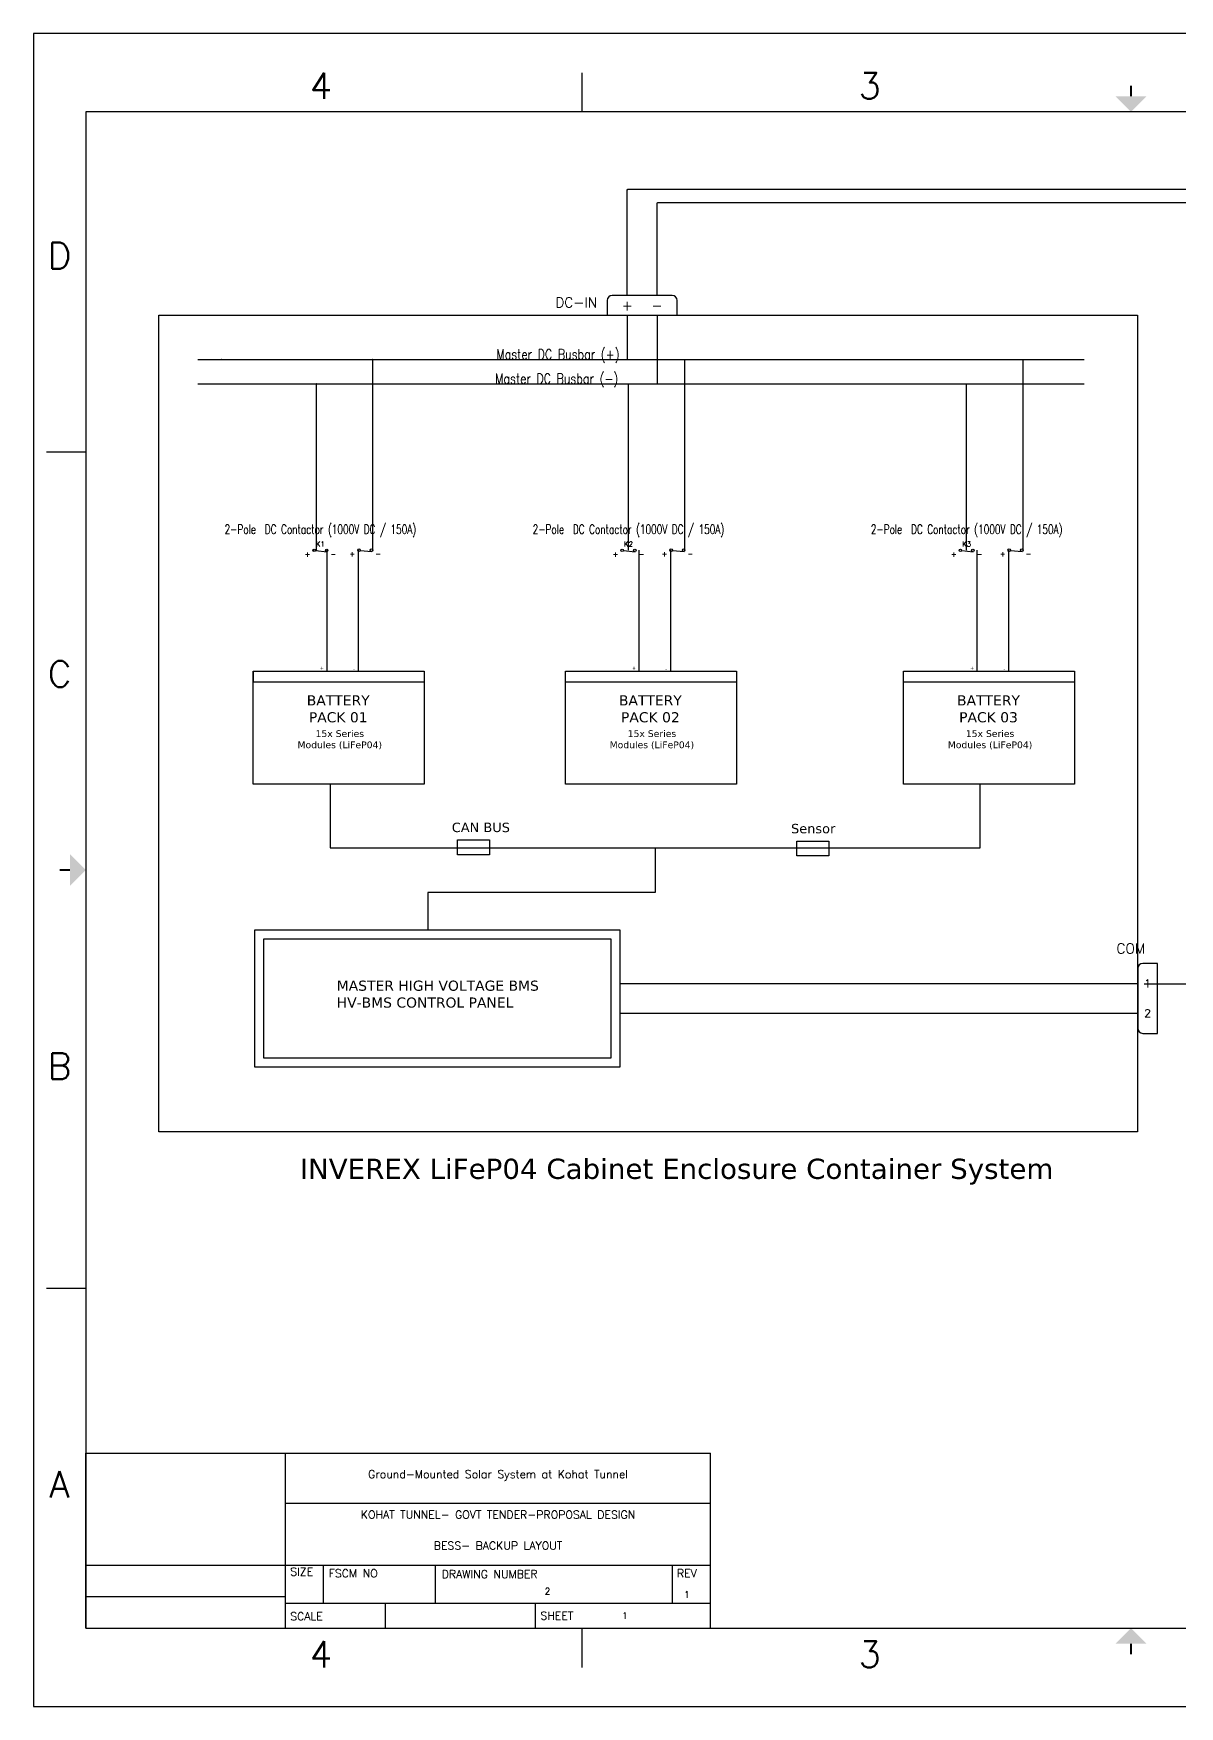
# Model space of a CAD drawing. Header units: inches. Extents: x -4318 to -2149, y -1562 to 90.
# Drawn here: x -4318 to -3185, y -1562 to 90 of the extents above; entities that cross this region are included whole.
import ezdxf
from ezdxf.enums import TextEntityAlignment as Align

# ---------------------------------------------------------------- set-up
doc = ezdxf.new("R2010")
doc.units = ezdxf.units.IN
doc.header["$MEASUREMENT"] = 0
for name, color, linetype in [('DESC', 1, 'Continuous'), ('MISC', 2, 'Continuous'), ('RED_10AWG', 1, 'Continuous'), ('RED_12AWG', 1, 'Continuous'), ('RED_4AWG', 1, 'Continuous'), ('SYMS', 7, 'Continuous'), ('TAGS', 51, 'Continuous'), ('TB_LABELS', 1, 'Continuous'), ('TERMS', 4, 'Continuous'), ('Title Block', 7, 'Continuous'), ('Viewport', 7, 'Continuous'), ('WHT_12AWG', 7, 'Continuous'), ('WIREFIXED', 255, 'Continuous')]:
    doc.layers.add(name, color=color, linetype=linetype)
doc.styles.add('Roman', font='romans')
doc.styles.add('WD', font='romans.shx')

# ---------------------------------------------------------------- blocks, each defined once
blk = doc.blocks.new('ANSI_border_C')
at = {"layer": 'Title Block'}
for p, q in [((0, 16), (0, 0)), ((21, 16), (0, 16)), ((5.25, 15.25), (5.25, 15.625)), ((0.5, 15.25), (0.5, 0.75)), ((20.5, 15.25), (0.5, 15.25)), ((0.125, 12), (0.5, 12)), ((0.125, 4), (0.5, 4)), ((0.5, 0.75), (20.5, 0.75)), ((5.25, 0.375), (5.25, 0.75)), ((0, 0), (21, 0))]:
    blk.add_line(p, q, dxfattribs=at)
at = {"layer": 'Title Block', "const_width": 0.02}
for points in [[(10.5, 15.5), (10.5, 15.4)], [(0.25, 8), (0.35, 8)], [(10.5, 0.5), (10.5, 0.6)]]:
    blk.add_lwpolyline(points, dxfattribs=at)
at = {"layer": 'Title Block'}
for points in [[(10.35, 15.4), (10.65, 15.4), (10.5, 15.25)], [(0.35, 7.85), (0.35, 8.15), (0.5, 8)], [(10.35, 0.6), (10.65, 0.6), (10.5, 0.75)]]:
    blk.add_solid(points, dxfattribs=at)
at = {"layer": 'Title Block', "style": 'Roman'}
for s, p in [('4', (2.75, 15.5)), ('3', (8, 15.5)), ('D', (0.25, 13.875)), ('C', (0.25, 9.875)), ('B', (0.25, 6.125)), ('A', (0.25, 2.125)), ('4', (2.75, 0.5)), ('3', (8, 0.5))]:
    blk.add_text(s, height=0.25, dxfattribs=at).set_placement(p, align=Align.MIDDLE_CENTER)
blk = doc.blocks.new('JIC_border_C')
at = {"xscale": 103.2802193724711, "yscale": 103.2802193724711, "zscale": 103.2802193724711}
blk.add_blockref('ANSI_border_C', (-4317.7, -1562.1), dxfattribs=at)
blk = doc.blocks.new('JIC_tblock_desc_C')
for p, q in [((0, 0), (0, 1.75)), ((-6.25, 0), (0, 0))]:
    blk.add_line(p, q)
at = {"layer": 'Title Block'}
for p, q in [((-6.25, 0), (-6.25, 1.75)), ((-6.25, 1.75), (0, 1.75)), ((-4.25, 0), (-4.25, 1.75)), ((-4.25, 1.25), (0, 1.25)), ((-6.25, 0.63), (0, 0.63)), ((-3.87, 0.25), (-3.87, 0.63)), ((-2.75, 0.25), (-2.75, 0.63)), ((-0.38, 0.25), (-0.38, 0.63)), ((-6.25, 0.315), (-4.25, 0.315)), ((-4.25, 0.25), (0, 0.25)), ((-3.25, 0), (-3.25, 0.25)), ((-1.75, 0), (-1.75, 0.25))]:
    blk.add_line(p, q, dxfattribs=at)
at = {"style": 'WD'}
for tag, p in [('PROJDESC', (-2.125, 1.5)), ('TITLE1', (-2.125, 1.095)), ('TITLE2', (-2.125, 0.785))]:
    blk.add_attdef(tag, text='', height=0.08, dxfattribs=at).set_placement(p, align=Align.CENTER)
for tag, p in [('SIZE', (-4.162, 0.32)), ('FSCM_NO', (-3.4, 0.337)), ('DWG_NO', (-1.659, 0.337)), ('REV', (-0.265, 0.303)), ('SCALE', (-3.634, 0.069)), ('SHEET', (-0.883, 0.092))]:
    blk.add_attdef(tag, p, '', height=0.065, dxfattribs=at)
at = {"style": 'WD', "flags": 1}
blk.add_attdef('WD_TB', (-5.57, 0.177), '', height=0.086, dxfattribs=at)
at = {"layer": 'TB_LABELS', "style": 'WD'}
for s, p in [('SIZE', (-4.204, 0.604)), ('FSCM NO', (-3.819, 0.588)), ('DRAWING NUMBER', (-2.689, 0.579)), ('REV', (-0.336, 0.588)), ('SCALE', (-4.204, 0.158)), ('SHEET', (-1.701, 0.164))]:
    blk.add_text(s, height=0.08, dxfattribs=at).set_placement(p, align=Align.TOP_LEFT)
blk = doc.blocks.new('WD_WNH')
at = {"linetype": 'Continuous', "style": 'WD', "width": 0.8}
blk.add_attdef('WIRENO', text='', height=0.125, dxfattribs=at).set_placement((0, 0.06), align=Align.CENTER)
at = {"style": 'WD', "flags": 1}
for tag, p in [('W02USER', (0, 0.07)), ('W01USER', (0, 0.08)), ('W03USER', (0, 0.06)), ('W04USER', (0, 0.05)), ('W05USER', (0, 0.05)), ('W07USER', (0, 0.03)), ('W06USER', (0, 0.04)), ('W08USER', (0, 0.02)), ('W09USER', (0, 0.02)), ('W10USER', (0, 0.01))]:
    blk.add_attdef(tag, text='', height=0.005, dxfattribs=at).set_placement(p, align=Align.CENTER)
blk = doc.blocks.new('WDDOT')
for radius in [0.03, 0.0187, 0.00929]:
    blk.add_circle((0, 0), radius)
blk = doc.blocks.new('HTG12')
blk.add_line((-0.123, -0.003), (0.165, -0.035))
for centre in [(-0.155, 0), (0.155, 0)]:
    blk.add_circle(centre, 0.0322)
at = {"style": 'WD', "width": 0.7}
for tag, p in [('INST', (0, 0.732)), ('DESC1', (0, 0.406)), ('LOC', (0, 0.562)), ('DESC2', (0, 0.25)), ('WDTAGALT', (0, -0.391)), ('XREF', (0, -0.236))]:
    blk.add_attdef(tag, text='', height=0.125, dxfattribs=at).set_placement(p, align=Align.CENTER)
at = {"style": 'WD'}
blk.add_attdef('TAG1', text='', height=0.125, dxfattribs=at).set_placement((0, 0.094), align=Align.CENTER)
for tag, p, height, flags in [('X4TERM01', (-0.188, 0), 0.0125, 1), ('FAMILY', (0.038, 0.037), 0.01, 9), ('CONTACT', (0.038, 0.02), 0.01, 1), ('X1TERM02', (0.188, 0), 0.0125, 1)]:
    blk.add_attdef(tag, p, '', height=height, dxfattribs=dict(at, flags=flags))
for tag, p in [('X2LINK', (0, 0.219)), ('X8LINK', (0, -0.062))]:
    blk.add_attdef(tag, p, '', height=0.01, dxfattribs=at)
at = {"linetype": 'Continuous', "style": 'WD', "flags": 9}
for tag, p in [('CAT', (0.063, -0.007)), ('ASSYCODE', (0.063, -0.043)), ('MFG', (0.063, -0.027))]:
    blk.add_attdef(tag, text='', height=0.01, dxfattribs=at).set_placement(p, align=Align.CENTER)
at = {"linetype": 'Continuous', "style": 'WD', "flags": 8}
blk.add_attdef('TERM01', text='', height=0.125, dxfattribs=at).set_placement((-0.25, -0.031), align=Align.TOP_RIGHT)
blk.add_attdef('TERM02', text='', height=0.125, dxfattribs=at).set_placement((0.25, -0.031), align=Align.TOP_LEFT)
blk = doc.blocks.new('HCN1_14P_146E6')
at = {"layer": 'SYMS'}
for p, q in [((0, 0.5), (-0.375, 0.5)), ((0, -1.25), (0, 0.5)), ((-0.5, 0.375), (-0.5, -1.125)), ((-0.375, -1.25), (0, -1.25))]:
    blk.add_line(p, q, dxfattribs=at)
for centre, start, end in [((-0.375, 0.375), 90, 180), ((-0.375, -1.125), 180, 270)]:
    blk.add_arc(centre, 0.125, start, end, dxfattribs=at)
at = {"layer": 'SYMS', "style": 'WD', "width": 0.7}
for tag, p in [('INST', (-0.312, 2.031)), ('LOC', (-0.312, 1.719)), ('DESC1', (-0.312, 1.406)), ('DESC2', (-0.312, 1.094))]:
    blk.add_attdef(tag, text='', height=0.25, dxfattribs=at).set_placement(p, align=Align.RIGHT)
at = {"layer": 'SYMS', "style": 'WD'}
blk.add_attdef('TAG1', text='', height=0.25, dxfattribs=at).set_placement((-0.312, 0.75), align=Align.RIGHT)
at = {"layer": 'SYMS', "style": 'WD', "width": 0.8}
blk.add_attdef('XREF', (2, 0.75), '', height=0.25, dxfattribs=at)
at = {"layer": 'SYMS', "linetype": 'Continuous', "style": 'WD', "flags": 8}
for tag, p in [('TERMDESC01P', (-0.7, 0.1)), ('TERMDESC02P', (-0.7, -0.65))]:
    blk.add_attdef(tag, text='', height=0.2, dxfattribs=at).set_placement(p, align=Align.RIGHT)
for tag, p in [('TERM01P', (-0.25, 0)), ('TERM02P', (-0.25, -0.75))]:
    blk.add_attdef(tag, text='', height=0.2, dxfattribs=at).set_placement(p, align=Align.MIDDLE_CENTER)
at = {"layer": 'SYMS', "color": 7, "style": 'WD'}
for tag, p in [('X4_TINY_DOT_DONT_REMOVE_01P', (-0.5, 0)), ('X4_TINY_DOT_DONT_REMOVE_02P', (-0.5, -0.75))]:
    blk.add_attdef(tag, p, '', height=0.0002, dxfattribs=at)
at = {"layer": 'SYMS', "style": 'WD'}
for tag, p, flags in [('X4TERM01P', (-0.5, 0), 1), ('ACE_FLAG', (0.097, 0.292), 9), ('FAMILY', (0.097, 0.242), 9), ('WDBLKNAM', (0.35, 0.25), 9), ('X4TERM02P', (-0.5, -0.75), 1), ('X8LINK', (-0.25, -1.5), 1)]:
    blk.add_attdef(tag, p, '', height=0.02, dxfattribs=dict(at, flags=flags))
at = {"layer": 'SYMS', "linetype": 'Continuous', "style": 'WD', "flags": 9}
for tag, p in [('ASSYCODE', (0.092, 0.129)), ('MFG', (0.101, 0.157)), ('CAT', (0.105, 0.196))]:
    blk.add_attdef(tag, text='', height=0.02, dxfattribs=at).set_placement(p, align=Align.CENTER)
at = {"layer": 'SYMS', "linetype": 'Continuous', "style": 'WD', "flags": 8}
for tag, p in [('X4WIRE01P', (-0.7, -0.1)), ('X4WIRE02P', (-0.7, -0.85))]:
    blk.add_attdef(tag, text='', height=0.2, dxfattribs=at).set_placement(p, align=Align.TOP_RIGHT)
blk = doc.blocks.new('VCN1_12P_14DFC')
at = {"layer": 'SYMS'}
for p, q in [((1.125, 0.5), (-0.375, 0.5)), ((-0.5, 0.375), (-0.5, 0)), ((-0.5, 0), (1.25, 0)), ((1.25, 0), (1.25, 0.375))]:
    blk.add_line(p, q, dxfattribs=at)
for centre, start, end in [((-0.375, 0.375), 90, 180), ((1.125, 0.375), 360, 90)]:
    blk.add_arc(centre, 0.125, start, end, dxfattribs=at)
at = {"layer": 'SYMS', "linetype": 'Continuous', "style": 'WD', "flags": 8}
for tag, p in [('TERMDESC01P', (-0.1, 0.7)), ('TERMDESC02P', (0.65, 0.7))]:
    blk.add_attdef(tag, p, '', height=0.2, rotation=90, dxfattribs=at)
for tag, p in [('X2WIRE01P', (0.1, 0.7)), ('X2WIRE02P', (0.85, 0.7))]:
    blk.add_attdef(tag, text='', height=0.2, rotation=90, dxfattribs=at).set_placement(p, align=Align.TOP_LEFT)
at = {"layer": 'SYMS', "style": 'WD', "width": 0.7}
for tag, p in [('INST', (-0.75, 0.844)), ('LOC', (-0.75, 0.531)), ('XREF', (-0.75, -0.125)), ('DESC1', (-0.75, -0.438)), ('DESC2', (-0.75, -0.75))]:
    blk.add_attdef(tag, text='', height=0.25, dxfattribs=at).set_placement(p, align=Align.RIGHT)
at = {"layer": 'SYMS', "style": 'WD'}
blk.add_attdef('TAG1', text='', height=0.25, dxfattribs=at).set_placement((-0.75, 0.2), align=Align.RIGHT)
at = {"layer": 'SYMS', "color": 7, "style": 'WD'}
for tag, p in [('X2_TINY_DOT_DONT_REMOVE_01P', (0, 0.5)), ('X2_TINY_DOT_DONT_REMOVE_02P', (0.75, 0.5))]:
    blk.add_attdef(tag, p, '', height=0.0002, dxfattribs=at)
at = {"layer": 'SYMS', "style": 'WD'}
for tag, p, flags in [('X2TERM01P', (0, 0.5), 1), ('X2TERM02P', (0.75, 0.5), 1), ('WDBLKNAM', (-0.066, 0.25), 9), ('ACE_FLAG', (-0.034, 0.331), 9), ('FAMILY', (-0.008, 0.278), 9), ('X1LINK', (1.5, 0.25), 1)]:
    blk.add_attdef(tag, p, '', height=0.02, dxfattribs=dict(at, flags=flags))
at = {"layer": 'SYMS', "linetype": 'Continuous', "style": 'WD', "flags": 8}
for tag, p in [('TERM01P', (0, 0.25)), ('TERM02P', (0.75, 0.25))]:
    blk.add_attdef(tag, text='', height=0.25, dxfattribs=at).set_placement(p, align=Align.MIDDLE_CENTER)
at = {"layer": 'SYMS', "linetype": 'Continuous', "style": 'WD', "flags": 9}
for tag, p in [('ASSYCODE', (0.005, 0.088)), ('MFG', (0.038, 0.151)), ('CAT', (0.042, 0.189))]:
    blk.add_attdef(tag, text='', height=0.02, dxfattribs=at).set_placement(p, align=Align.CENTER)

msp = doc.modelspace()

# ---------------------------------------------------------------- linework, layer by layer
at = {"layer": 'RED_10AWG'}
for p, q in [((-4028, -420.1), (-4028, -539.3)), ((-3996.8, -420), (-3996.8, -539.3)), ((-3719.6, -420.1), (-3719.6, -539.3)), ((-3688.4, -420), (-3688.4, -539.3)), ((-3385.5, -420.1), (-3385.5, -539.3)), ((-3354.3, -420), (-3354.3, -539.3)), ((-3382, -651.2), (-3382.2, -651.2))]:
    msp.add_line(p, q, dxfattribs=at)
at = {"layer": 'RED_12AWG'}
for p, q in [((-3731.1, -168.3), (-3731.1, -63.6)), ((-3731.1, -63.6), (-3730.3, -63.6)), ((-3670.4, -63.6), (-3730.8, -63.6)), ((-2709.6, -63.6), (-3670.4, -63.6)), ((-3701.6, -168.3), (-3701.6, -76.9)), ((-3701.6, -76.9), (-3701.3, -76.9)), ((-3670.4, -76.9), (-3701.3, -76.9)), ((-2791.1, -76.9), (-3670.4, -76.9)), ((-3731.1, -188), (-3731.1, -231.7)), ((-3701.6, -188), (-3701.6, -231.6)), ((-4155.4, -231.7), (-3279.6, -231.7)), ((-3982.5, -255.5), (-3982.5, -231.7)), ((-3701.6, -231.8), (-3701.6, -255.6)), ((-3674.1, -255.5), (-3674.1, -231.7)), ((-3340, -255.5), (-3340, -231.7)), ((-4155.4, -255.6), (-3279.6, -255.6)), ((-4038.2, -420.1), (-4038.2, -255.6)), ((-3982.5, -420), (-3982.5, -255.7)), ((-3729.8, -420.1), (-3729.8, -255.6)), ((-3674.1, -420), (-3674.1, -255.7)), ((-3395.7, -420.1), (-3395.7, -255.6)), ((-3340, -420), (-3340, -255.7)), ((-3982.4, -420), (-3982.5, -420)), ((-3674, -420), (-3674.1, -420)), ((-3339.9, -420), (-3340, -420))]:
    msp.add_line(p, q, dxfattribs=at)
for centre in [(-3701.6, -231.7), (-4132.1, -255.6), (-3982.5, -255.6)]:
    msp.add_arc(centre, 0.133, 90, 270, dxfattribs=at)
at = {"layer": 'RED_4AWG'}
msp.add_line((-4040.4, -420.1), (-4041.7, -420.1), dxfattribs=at)
at = {"layer": 'RED_4AWG', "color": 0}
for p, q in [((-3738.3, -847.9), (-3226.8, -847.9)), ((-3738.3, -877.4), (-3226.8, -877.4))]:
    msp.add_line(p, q, dxfattribs=at)
at = {"layer": 'SYMS', "color": 5}
msp.add_lwpolyline([(-4193.7, -188), (-3227, -188), (-3227, -994.5), (-4193.7, -994.5)], close=True, dxfattribs=at)
at = {"layer": 'WHT_12AWG'}
for p, q in [((-3997.4, -420), (-3996.8, -420)), ((-3689, -420), (-3688.4, -420)), ((-3354.9, -420), (-3354.3, -420)), ((-4100.5, -539.3), (-4100.5, -550)), ((-4100.5, -550), (-3931.6, -550)), ((-3792.1, -550), (-3623.2, -550)), ((-3458, -550), (-3289.1, -550)), ((-4024.5, -651.2), (-4024.5, -714)), ((-3382.3, -714), (-3382.3, -651.2)), ((-4024.5, -714), (-3382.3, -714)), ((-3703.4, -714), (-3703.4, -758.1)), ((-3703.4, -758.1), (-3928.2, -758.1)), ((-3928.2, -758.1), (-3928.2, -795.3)), ((-3220.4, -848.3), (-3137.6, -848.3))]:
    msp.add_line(p, q, dxfattribs=at)
at = {"layer": 'WHT_12AWG', "color": 7}
for points in [[(-4100.5, -539.3), (-3931.6, -539.3), (-3931.6, -651.2), (-4100.5, -651.2)], [(-3792.1, -539.3), (-3623.2, -539.3), (-3623.2, -651.2), (-3792.1, -651.2)], [(-3458, -539.3), (-3289.1, -539.3), (-3289.1, -651.2), (-3458, -651.2)], [(-4099, -794.8), (-3738.3, -794.8), (-3738.3, -930.5), (-4099, -930.5)], [(-4090.1, -803.7), (-3747.2, -803.7), (-3747.2, -921.6), (-4090.1, -921.6)]]:
    msp.add_lwpolyline(points, close=True, dxfattribs=at)
at = {"layer": 'WHT_12AWG'}
for points in [[(-3898.9, -706.2), (-3867.1, -706.2), (-3867.1, -720.7), (-3898.9, -720.7)], [(-3563.6, -707.4), (-3531.8, -707.4), (-3531.8, -722), (-3563.6, -722)]]:
    msp.add_lwpolyline(points, close=True, dxfattribs=at)

# ---------------------------------------------------------------- block references
ref = msp.add_blockref('JIC_tblock_desc_C', (-3648.8, -1484.6), dxfattribs=dict(xscale=98.76937910787515, yscale=98.76937910787515, zscale=98.76937910787515))
ref.add_attrib('SHEET', '1', (-3736, -1475.5), dxfattribs={"height": 6.42, "style": 'WD'})
ref.add_attrib('REV', '1', (-3674.9, -1454.7), dxfattribs={"height": 6.42, "style": 'WD'})
ref.add_attrib('DWG_NO', '2', (-3812.6, -1451.4), dxfattribs={"height": 6.42, "style": 'WD'})
ref.add_attrib('TITLE2', 'BESS- BACKUP LAYOUT', dxfattribs={"height": 7.902, "style": 'WD'}).set_placement((-3858.7, -1407.1), align=Align.CENTER)
ref.add_attrib('TITLE1', 'KOHAT TUNNEL- GOVT TENDER-PROPOSAL DESIGN', dxfattribs={"height": 7.902, "style": 'WD'}).set_placement((-3858.7, -1376.5), align=Align.CENTER)
ref.add_attrib('PROJDESC', 'Ground-Mounted Solar System at Kohat Tunnel', dxfattribs={"height": 7.902, "style": 'WD'}).set_placement((-3858.7, -1336.5), align=Align.CENTER)
at = {"layer": 'SYMS'}
ref = msp.add_blockref('VCN1_12P_14DFC', (-3731.1, -188), dxfattribs=dict(at, xscale=39.42286400390838, yscale=39.42286400390838, zscale=1.328868049952248))
ref.add_attrib('TAG1', 'DC-IN', dxfattribs={"layer": 'TAGS', "height": 9.86, "style": 'WD'}).set_placement((-3760.7, -180.2), align=Align.RIGHT)
ref.add_attrib('X2_TINY_DOT_DONT_REMOVE_01P', '.', (-3731.1, -168.3), dxfattribs={"layer": 'MISC', "color": 7, "height": 0.00788, "style": 'WD'})
ref.add_attrib('TERM01P', '+', dxfattribs={"layer": 'TERMS', "linetype": 'Continuous', "height": 9.86, "style": 'WD', "flags": 8}).set_placement((-3731.1, -178.2), align=Align.MIDDLE_CENTER)
ref.add_attrib('X2_TINY_DOT_DONT_REMOVE_02P', '.', (-3701.6, -168.3), dxfattribs={"layer": 'MISC', "color": 7, "height": 0.00788, "style": 'WD'})
ref.add_attrib('TERM02P', '-', dxfattribs={"layer": 'TERMS', "linetype": 'Continuous', "height": 9.86, "style": 'WD', "flags": 8}).set_placement((-3701.6, -178.2), align=Align.MIDDLE_CENTER)
at = {"layer": 'SYMS', "xscale": 2.657736099904497, "yscale": 2.657736099904497, "zscale": 2.657736099904497}
for p in [(-4132.1, -231.7), (-3982.5, -231.7), (-3731.1, -231.7), (-4038.2, -255.6), (-3701.6, -255.6), (-4038.2, -420.1), (-3703.4, -714)]:
    msp.add_blockref('WDDOT', p, dxfattribs=at)
at = {"layer": 'SYMS'}
ref = msp.add_blockref('HTG12', (-4034.2, -420.1), dxfattribs=dict(at, xscale=39.86604149856745, yscale=39.86604149856745, zscale=39.86604149856745))
ref.add_attrib('TERM02', '-', dxfattribs={"layer": 'TERMS', "linetype": 'Continuous', "height": 4.98, "style": 'WD', "flags": 8}).set_placement((-4024.2, -421.4), align=Align.TOP_LEFT)
ref.add_attrib('TERM01', '+', dxfattribs={"layer": 'TERMS', "linetype": 'Continuous', "height": 4.98, "style": 'WD', "flags": 8}).set_placement((-4044.2, -421.4), align=Align.TOP_RIGHT)
ref.add_attrib('DESC1', '2-Pole  DC Contactor (1000V DC / 150A)', dxfattribs={"layer": 'DESC', "color": 5, "height": 9.2, "style": 'WD', "width": 0.7}).set_placement((-4034.2, -403.9), align=Align.CENTER)
ref.add_attrib('TAG1', 'K1', dxfattribs={"layer": 'TAGS', "height": 4.98, "style": 'WD'}).set_placement((-4034.2, -416.4), align=Align.CENTER)
ref = msp.add_blockref('HTG12', (-3729.8, -420.1), dxfattribs=dict(at, xscale=39.86604149856745, yscale=39.86604149856745, zscale=39.86604149856745))
ref.add_attrib('TERM02', '-', dxfattribs={"layer": 'TERMS', "linetype": 'Continuous', "height": 4.98, "style": 'WD', "flags": 8}).set_placement((-3719.8, -421.4), align=Align.TOP_LEFT)
ref.add_attrib('TERM01', '+', dxfattribs={"layer": 'TERMS', "linetype": 'Continuous', "height": 4.98, "style": 'WD', "flags": 8}).set_placement((-3739.8, -421.4), align=Align.TOP_RIGHT)
ref.add_attrib('DESC1', '2-Pole  DC Contactor (1000V DC / 150A)', dxfattribs={"layer": 'DESC', "color": 5, "height": 9.2, "style": 'WD', "width": 0.7}).set_placement((-3729.8, -403.9), align=Align.CENTER)
ref.add_attrib('TAG1', 'K2', dxfattribs={"layer": 'TAGS', "height": 4.98, "style": 'WD'}).set_placement((-3729.8, -416.4), align=Align.CENTER)
ref = msp.add_blockref('HTG12', (-3395.7, -420.1), dxfattribs=dict(at, xscale=39.86604149856745, yscale=39.86604149856745, zscale=39.86604149856745))
ref.add_attrib('TERM02', '-', dxfattribs={"layer": 'TERMS', "linetype": 'Continuous', "height": 4.98, "style": 'WD', "flags": 8}).set_placement((-3385.7, -421.4), align=Align.TOP_LEFT)
ref.add_attrib('TERM01', '+', dxfattribs={"layer": 'TERMS', "linetype": 'Continuous', "height": 4.98, "style": 'WD', "flags": 8}).set_placement((-3405.7, -421.4), align=Align.TOP_RIGHT)
ref.add_attrib('DESC1', '2-Pole  DC Contactor (1000V DC / 150A)', dxfattribs={"layer": 'DESC', "color": 5, "height": 9.2, "style": 'WD', "width": 0.7}).set_placement((-3395.7, -403.9), align=Align.CENTER)
ref.add_attrib('TAG1', 'K3', dxfattribs={"layer": 'TAGS', "height": 4.98, "style": 'WD'}).set_placement((-3395.7, -416.4), align=Align.CENTER)
ref = msp.add_blockref('HTG12', (-3989.9, -420), dxfattribs=dict(at, xscale=39.86604149856745, yscale=39.86604149856745, zscale=39.86604149856745))
ref.add_attrib('TERM02', '-', dxfattribs={"layer": 'TERMS', "linetype": 'Continuous', "height": 4.98, "style": 'WD', "flags": 8}).set_placement((-3979.9, -421.2), align=Align.TOP_LEFT)
ref.add_attrib('TERM01', '+', dxfattribs={"layer": 'TERMS', "linetype": 'Continuous', "height": 4.98, "style": 'WD', "flags": 8}).set_placement((-3999.9, -421.2), align=Align.TOP_RIGHT)
ref = msp.add_blockref('HTG12', (-3681.5, -420), dxfattribs=dict(at, xscale=39.86604149856745, yscale=39.86604149856745, zscale=39.86604149856745))
ref.add_attrib('TERM02', '-', dxfattribs={"layer": 'TERMS', "linetype": 'Continuous', "height": 4.98, "style": 'WD', "flags": 8}).set_placement((-3671.5, -421.2), align=Align.TOP_LEFT)
ref.add_attrib('TERM01', '+', dxfattribs={"layer": 'TERMS', "linetype": 'Continuous', "height": 4.98, "style": 'WD', "flags": 8}).set_placement((-3691.5, -421.2), align=Align.TOP_RIGHT)
ref = msp.add_blockref('HTG12', (-3347.4, -420), dxfattribs=dict(at, xscale=39.86604149856745, yscale=39.86604149856745, zscale=39.86604149856745))
ref.add_attrib('TERM02', '-', dxfattribs={"layer": 'TERMS', "linetype": 'Continuous', "height": 4.98, "style": 'WD', "flags": 8}).set_placement((-3337.4, -421.2), align=Align.TOP_LEFT)
ref.add_attrib('TERM01', '+', dxfattribs={"layer": 'TERMS', "linetype": 'Continuous', "height": 4.98, "style": 'WD', "flags": 8}).set_placement((-3357.3, -421.2), align=Align.TOP_RIGHT)
ref = msp.add_blockref('HCN1_14P_146E6', (-3207, -847.9), dxfattribs=dict(at, xscale=39.42292001003342, yscale=39.42292001003342, zscale=39.42292001003342))
ref.add_attrib('TAG1', 'COM', dxfattribs={"layer": 'TAGS', "height": 9.86, "style": 'WD'}).set_placement((-3219.4, -818.3), align=Align.RIGHT)
ref.add_attrib('X4_TINY_DOT_DONT_REMOVE_01P', '.', (-3226.8, -847.9), dxfattribs={"layer": 'MISC', "color": 7, "height": 0.00788, "style": 'WD'})
ref.add_attrib('TERM01P', '1', dxfattribs={"layer": 'TERMS', "linetype": 'Continuous', "height": 7.88, "style": 'WD', "flags": 8}).set_placement((-3216.9, -847.9), align=Align.MIDDLE_CENTER)
ref.add_attrib('X4_TINY_DOT_DONT_REMOVE_02P', '.', (-3226.8, -877.4), dxfattribs={"layer": 'MISC', "color": 7, "height": 0.00788, "style": 'WD'})
ref.add_attrib('TERM02P', '2', dxfattribs={"layer": 'TERMS', "linetype": 'Continuous', "height": 7.88, "style": 'WD', "flags": 8}).set_placement((-3216.9, -877.4), align=Align.MIDDLE_CENTER)
at = {"layer": 'Viewport'}
msp.add_blockref('JIC_border_C', (0, 0), dxfattribs=at)
at = {"layer": 'WIREFIXED', "color": 7}
ref = msp.add_blockref('WD_WNH', (-3799.5, -231.7), dxfattribs=dict(at, xscale=2.657736099904497, yscale=2.657736099904497, zscale=2.657736099904497))
ref.add_attrib('WIRENOF', 'Master DC Busbar (+)', dxfattribs={"color": 5, "linetype": 'Continuous', "height": 10, "style": 'WD', "width": 0.8}).set_placement((-3799.5, -231.5), align=Align.CENTER)
ref = msp.add_blockref('WD_WNH', (-3800.7, -255.6), dxfattribs=dict(at, xscale=2.657736099904497, yscale=2.657736099904497, zscale=2.657736099904497))
ref.add_attrib('WIRENOF', 'Master DC Busbar (-)', dxfattribs={"color": 5, "linetype": 'Continuous', "height": 10, "style": 'WD', "width": 0.8}).set_placement((-3800.7, -255.5), align=Align.CENTER)

# ---------------------------------------------------------------- texts
at = {"color": 5, "char_height": 9.302, "attachment_point": 1}
for s, insert in [('{\\fVerdana|b0|i0|c0|p34;CAN BUS}', (-3904.4, -689.1)), ('{\\fVerdana|b0|i0|c0|p34;Sensor}', (-3569.2, -690.3))]:
    msp.add_mtext_dynamic_manual_height_columns(s, width=122.279, gutter_width=3, heights=[0], dxfattribs=dict(at, insert=insert))
at = {"insert": (-4054.5, -1021), "char_height": 19.933, "attachment_point": 1}
msp.add_mtext_dynamic_manual_height_columns('{\\fVerdana|b0|i0|c0|p34;INVEREX LiFeP04 Cabinet Enclosure Container System}', width=855.107, gutter_width=3, heights=[0], dxfattribs=at)
at = {"layer": 'WHT_12AWG', "color": 5, "attachment_point": 1}
for s, width, insert, char_height in [('+', 11.916, (-4034.5, -534.2), 4.34), ('-', 11.916, (-4002, -535.1), 4.34), ('+', 11.916, (-3726.1, -534.2), 4.34), ('-', 11.916, (-3693.6, -535.1), 4.34), ('+', 11.916, (-3392, -534.2), 4.34), ('-', 11.916, (-3359.5, -535.1), 4.34), ('\\pxqc;{\\fVerdana|b0|i0|c0|p34;BATTERY PACK 01}', 83.978, (-4058.6, -563.3), 10), ('\\pxqc;{\\fVerdana|b0|i0|c0|p34;BATTERY PACK 02}', 83.978, (-3750.2, -563.3), 10), ('\\pxqc;{\\fVerdana|b0|i0|c0|p34;BATTERY PACK 03}', 83.978, (-3416.1, -563.3), 10), ('\\pxqc;{\\fVerdana|b0|i0|c0|p34;15x Series Modules (LiFeP04)}', 88.303, (-4059.2, -597.8), 6.644), ('\\pxqc;{\\fVerdana|b0|i0|c0|p34;15x Series Modules (LiFeP04)}', 88.303, (-3750.8, -597.8), 6.644), ('\\pxqc;{\\fVerdana|b0|i0|c0|p34;15x Series Modules (LiFeP04)}', 88.303, (-3416.7, -597.8), 6.644), ('{\\fVerdana|b0|i0|c0|p34;MASTER HIGH VOLTAGE BMS HV-BMS CONTROL PANEL}', 212.11, (-4018.1, -845.1), 10)]:
    msp.add_mtext_dynamic_manual_height_columns(s, width=width, gutter_width=3, heights=[0], dxfattribs=dict(at, insert=insert, char_height=char_height))

doc.saveas('drawing.dxf')
